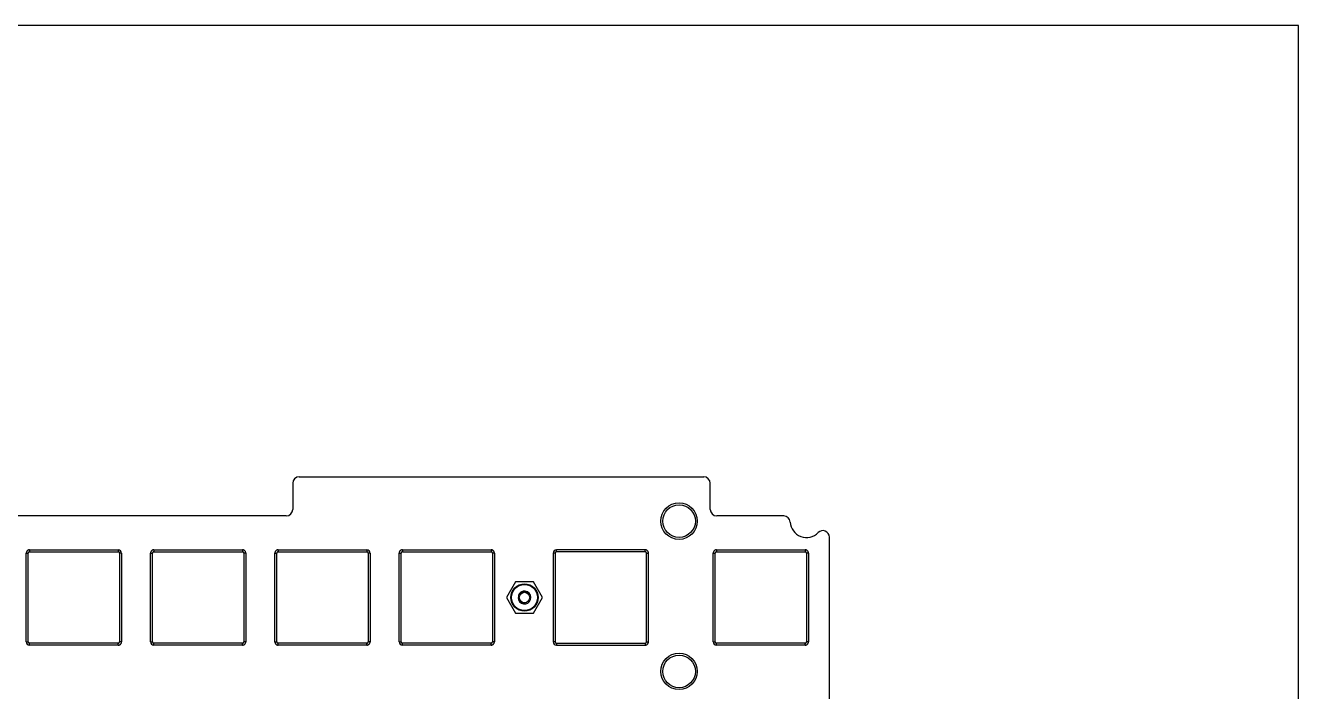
# Model space of a CAD drawing. Header units: inches. Extents: x -64 to 911, y 30 to 355.
# Drawn here: x 201.9 to 397.1, y 253.3 to 355.3 of the extents above; entities that cross this region are included whole.
import ezdxf

# ---------------------------------------------------------------- set-up
doc = ezdxf.new("R2010")
doc.units = ezdxf.units.IN
doc.layers.add('DEFAULT_2', color=8, linetype='Continuous')

msp = doc.modelspace()

# ---------------------------------------------------------------- linework, layer by layer
for p, q in [((242.91, 285.17), (242.91, 281.17)), ((243.91, 286.17), (305.91, 286.17)), ((306.91, 281.17), (306.91, 285.17)), ((241.91, 280.17), (184.41, 280.17)), ((318.18, 280.17), (307.91, 280.17)), ((325.17, 250.69), (325.17, 276.92)), ((202.07, 260.87), (202.07, 274.47)), ((202.07, 274.47), (202.37, 274.47)), ((202.37, 260.87), (202.37, 274.47)), ((202.57, 274.97), (202.57, 274.67)), ((202.57, 274.97), (216.17, 274.97)), ((202.57, 274.67), (216.17, 274.67)), ((216.17, 274.97), (216.17, 274.67)), ((216.37, 274.47), (216.37, 260.87)), ((216.67, 274.47), (216.37, 274.47)), ((216.67, 274.47), (216.67, 260.87)), ((221.12, 260.87), (221.12, 274.47)), ((221.12, 274.47), (221.42, 274.47)), ((221.42, 260.87), (221.42, 274.47)), ((221.62, 274.97), (221.62, 274.67)), ((221.62, 274.97), (235.22, 274.97)), ((221.62, 274.67), (235.22, 274.67)), ((235.22, 274.97), (235.22, 274.67)), ((235.72, 274.47), (235.42, 274.47)), ((235.42, 274.47), (235.42, 260.87)), ((235.72, 274.47), (235.72, 260.87)), ((240.17, 274.47), (240.47, 274.47)), ((240.17, 260.87), (240.17, 274.47)), ((240.47, 260.87), (240.47, 274.47)), ((240.67, 274.97), (254.27, 274.97)), ((240.67, 274.97), (240.67, 274.67)), ((240.67, 274.67), (254.27, 274.67)), ((254.27, 274.97), (254.27, 274.67)), ((254.77, 274.47), (254.47, 274.47)), ((254.47, 274.47), (254.47, 260.87)), ((254.77, 274.47), (254.77, 260.87)), ((259.22, 274.47), (259.52, 274.47)), ((259.22, 260.87), (259.22, 274.47)), ((259.52, 260.87), (259.52, 274.47)), ((259.72, 274.97), (273.32, 274.97)), ((259.72, 274.97), (259.72, 274.67)), ((259.72, 274.67), (273.32, 274.67)), ((273.32, 274.97), (273.32, 274.67)), ((273.82, 274.47), (273.52, 274.47)), ((273.52, 274.47), (273.52, 260.87)), ((273.82, 274.47), (273.82, 260.87)), ((283.14, 274.47), (282.84, 274.47)), ((282.84, 274.47), (282.84, 260.87)), ((283.14, 274.47), (283.14, 260.87)), ((296.94, 274.97), (283.34, 274.97)), ((283.34, 274.67), (283.34, 274.97)), ((296.94, 274.67), (283.34, 274.67)), ((296.94, 274.67), (296.94, 274.97)), ((297.14, 274.47), (297.44, 274.47)), ((297.14, 260.87), (297.14, 274.47)), ((297.44, 260.87), (297.44, 274.47)), ((307.37, 274.47), (307.67, 274.47)), ((307.37, 260.87), (307.37, 274.47)), ((307.67, 260.87), (307.67, 274.47)), ((307.87, 274.97), (321.47, 274.97)), ((307.87, 274.97), (307.87, 274.67)), ((307.87, 274.67), (321.47, 274.67)), ((321.47, 274.97), (321.47, 274.67)), ((321.97, 274.47), (321.67, 274.47)), ((321.67, 274.47), (321.67, 260.87)), ((321.97, 274.47), (321.97, 260.87)), ((202.07, 260.87), (202.37, 260.87)), ((202.57, 260.37), (202.57, 260.67)), ((216.17, 260.67), (202.57, 260.67)), ((216.17, 260.37), (202.57, 260.37)), ((216.17, 260.37), (216.17, 260.67)), ((216.67, 260.87), (216.37, 260.87)), ((221.12, 260.87), (221.42, 260.87)), ((235.22, 260.67), (221.62, 260.67)), ((221.62, 260.37), (221.62, 260.67)), ((235.22, 260.37), (221.62, 260.37)), ((235.22, 260.37), (235.22, 260.67)), ((235.72, 260.87), (235.42, 260.87)), ((240.17, 260.87), (240.47, 260.87)), ((254.27, 260.67), (240.67, 260.67)), ((240.67, 260.37), (240.67, 260.67)), ((254.27, 260.37), (240.67, 260.37)), ((254.27, 260.37), (254.27, 260.67)), ((254.77, 260.87), (254.47, 260.87)), ((259.22, 260.87), (259.52, 260.87)), ((273.32, 260.67), (259.72, 260.67)), ((259.72, 260.37), (259.72, 260.67)), ((273.32, 260.37), (259.72, 260.37)), ((273.32, 260.37), (273.32, 260.67)), ((273.82, 260.87), (273.52, 260.87)), ((283.14, 260.87), (282.84, 260.87)), ((283.34, 260.67), (296.94, 260.67)), ((283.34, 260.67), (283.34, 260.37)), ((283.34, 260.37), (296.94, 260.37)), ((296.94, 260.67), (296.94, 260.37)), ((297.14, 260.87), (297.44, 260.87)), ((307.37, 260.87), (307.67, 260.87)), ((321.47, 260.67), (307.87, 260.67)), ((307.87, 260.37), (307.87, 260.67)), ((321.47, 260.37), (307.87, 260.37)), ((321.47, 260.37), (321.47, 260.67)), ((321.97, 260.87), (321.67, 260.87))]:
    msp.add_line(p, q)
msp.add_lwpolyline([(-63.73, 29.51), (397.09, 29.51), (397.09, 355.34), (-63.73, 355.34)], close=True)
for centre, radius in [((302.13, 279.37), 2.8), ((302.13, 279.37), 2.5), ((302.13, 256.34), 2.8), ((302.13, 256.34), 2.5)]:
    msp.add_circle(centre, radius)
for centre, radius, start, end in [((243.91, 285.17), 1, 90, 180), ((305.91, 285.17), 1, 0, 90), ((241.91, 281.17), 1, 270, 0), ((307.91, 281.17), 1, 180, 270), ((318.18, 279.17), 1, 3.2758, 90), ((321.67, 279.37), 2.5, 183.2758, 315.6148), ((324.17, 276.92), 1, 0, 135.6148), ((216.17, 274.47), 0.5, 360, 90), ((235.22, 274.47), 0.2, 0, 90), ((254.27, 274.47), 0.5, 360, 90), ((283.34, 274.47), 0.5, 90, 180), ((307.87, 274.47), 0.2, 90, 180), ((321.47, 274.47), 0.2, 360, 90), ((202.57, 260.87), 0.5, 180, 270), ((221.62, 260.87), 0.5, 180, 270), ((259.72, 260.87), 0.5, 180, 270), ((259.72, 260.87), 0.2, 180, 270), ((283.34, 260.87), 0.5, 180, 270), ((307.87, 260.87), 0.5, 180, 270)]:
    msp.add_arc(centre, radius, start, end)
for points, weights in [([(202.57, 274.97), (202.07, 274.97), (202.07, 274.47)], [1, 0.707106781187, 1]), ([(202.57, 274.67), (202.37, 274.67), (202.37, 274.47)], [1, 0.707106781187, 1]), ([(216.37, 274.47), (216.37, 274.67), (216.17, 274.67)], [1, 0.707106781187, 1]), ([(221.62, 274.97), (221.12, 274.97), (221.12, 274.47)], [1, 0.707106781187, 1]), ([(221.62, 274.67), (221.42, 274.67), (221.42, 274.47)], [1, 0.707106781187, 1]), ([(235.72, 274.47), (235.72, 274.97), (235.22, 274.97)], [1, 0.707106781187, 1]), ([(240.67, 274.97), (240.17, 274.97), (240.17, 274.47)], [1, 0.707106781187, 1]), ([(240.67, 274.67), (240.47, 274.67), (240.47, 274.47)], [1, 0.707106781187, 1]), ([(254.47, 274.47), (254.47, 274.67), (254.27, 274.67)], [1, 0.707106781187, 1]), ([(259.72, 274.97), (259.22, 274.97), (259.22, 274.47)], [1, 0.707106781187, 1]), ([(259.72, 274.67), (259.52, 274.67), (259.52, 274.47)], [1, 0.707106781187, 1]), ([(273.82, 274.47), (273.82, 274.97), (273.32, 274.97)], [1, 0.707106781187, 1]), ([(273.52, 274.47), (273.52, 274.67), (273.32, 274.67)], [1, 0.707106781187, 1]), ([(283.34, 274.67), (283.14, 274.67), (283.14, 274.47)], [1, 0.707106781187, 1]), ([(297.44, 274.47), (297.44, 274.97), (296.94, 274.97)], [1, 0.707106781187, 1]), ([(297.14, 274.47), (297.14, 274.67), (296.94, 274.67)], [1, 0.707106781187, 1]), ([(307.87, 274.97), (307.37, 274.97), (307.37, 274.47)], [1, 0.707106781187, 1]), ([(321.97, 274.47), (321.97, 274.97), (321.47, 274.97)], [1, 0.707106781187, 1]), ([(202.37, 260.87), (202.37, 260.67), (202.57, 260.67)], [1, 0.707106781187, 1]), ([(216.17, 260.37), (216.67, 260.37), (216.67, 260.87)], [1, 0.707106781187, 1]), ([(216.17, 260.67), (216.37, 260.67), (216.37, 260.87)], [1, 0.707106781187, 1]), ([(221.42, 260.87), (221.42, 260.67), (221.62, 260.67)], [1, 0.707106781187, 1]), ([(235.22, 260.37), (235.72, 260.37), (235.72, 260.87)], [1, 0.707106781187, 1]), ([(235.22, 260.67), (235.42, 260.67), (235.42, 260.87)], [1, 0.707106781187, 1]), ([(240.17, 260.87), (240.17, 260.37), (240.67, 260.37)], [1, 0.707106781187, 1]), ([(240.47, 260.87), (240.47, 260.67), (240.67, 260.67)], [1, 0.707106781187, 1]), ([(254.27, 260.37), (254.77, 260.37), (254.77, 260.87)], [1, 0.707106781187, 1]), ([(254.27, 260.67), (254.47, 260.67), (254.47, 260.87)], [1, 0.707106781187, 1]), ([(273.32, 260.37), (273.82, 260.37), (273.82, 260.87)], [1, 0.707106781187, 1]), ([(273.32, 260.67), (273.52, 260.67), (273.52, 260.87)], [1, 0.707106781187, 1]), ([(283.14, 260.87), (283.14, 260.67), (283.34, 260.67)], [1, 0.707106781187, 1]), ([(296.94, 260.37), (297.44, 260.37), (297.44, 260.87)], [1, 0.707106781186, 1]), ([(296.94, 260.67), (297.14, 260.67), (297.14, 260.87)], [1, 0.707106781187, 1]), ([(307.67, 260.87), (307.67, 260.67), (307.87, 260.67)], [1, 0.707106781187, 1]), ([(321.47, 260.37), (321.97, 260.37), (321.97, 260.87)], [1, 0.707106781187, 1]), ([(321.47, 260.67), (321.67, 260.67), (321.67, 260.87)], [1, 0.707106781187, 1])]:
    msp.add_rational_spline(points, weights, degree=2)
at = {"layer": 'DEFAULT_2'}
for p, q in [((277.05, 270.06), (275.66, 267.66)), ((279.82, 270.06), (277.05, 270.06)), ((281.21, 267.66), (279.82, 270.06)), ((275.66, 267.66), (277.05, 265.26)), ((277.45, 267.66), (277.64, 267.66)), ((279.82, 265.26), (281.21, 267.66)), ((277.05, 265.26), (279.82, 265.26))]:
    msp.add_line(p, q, dxfattribs=at)
for radius in [2.1, 2, 0.8]:
    msp.add_circle((278.44, 267.66), radius, dxfattribs=at)
msp.add_arc((278.44, 267.66), 0.984, 180, 144, dxfattribs=at)
for points, knots in [([(277.64, 268.24), (277.59, 268.16), (277.52, 268), (277.49, 267.78), (277.5, 267.6), (277.53, 267.47), (277.58, 267.34), (277.65, 267.23), (277.73, 267.12), (277.82, 267.03), (277.93, 266.95), (278.05, 266.9), (278.18, 266.86), (278.31, 266.84), (278.45, 266.84), (278.54, 266.86), (278.58, 266.87)], [0, 0, 0, 0, 0.124798, 0.24957, 0.312112, 0.374652, 0.437192, 0.49973, 0.562268, 0.624804, 0.687341, 0.749875, 0.81241, 0.874939, 0.937475, 1, 1, 1, 1]), ([(279.16, 268.01), (279.14, 268.04), (279.11, 268.11), (279.05, 268.21), (278.98, 268.3), (278.86, 268.4), (278.7, 268.5), (278.51, 268.56), (278.35, 268.57), (278.24, 268.56), (278.12, 268.54), (277.98, 268.49), (277.81, 268.4), (277.69, 268.3), (277.64, 268.24)], [0, 0, 0, 0, 0.062568, 0.125154, 0.187725, 0.250304, 0.375177, 0.500064, 0.562637, 0.6252, 0.687752, 0.750297, 0.875144, 1, 1, 1, 1])]:
    msp.add_open_spline(points, degree=3, knots=knots, dxfattribs=at)

doc.saveas('drawing.dxf')
